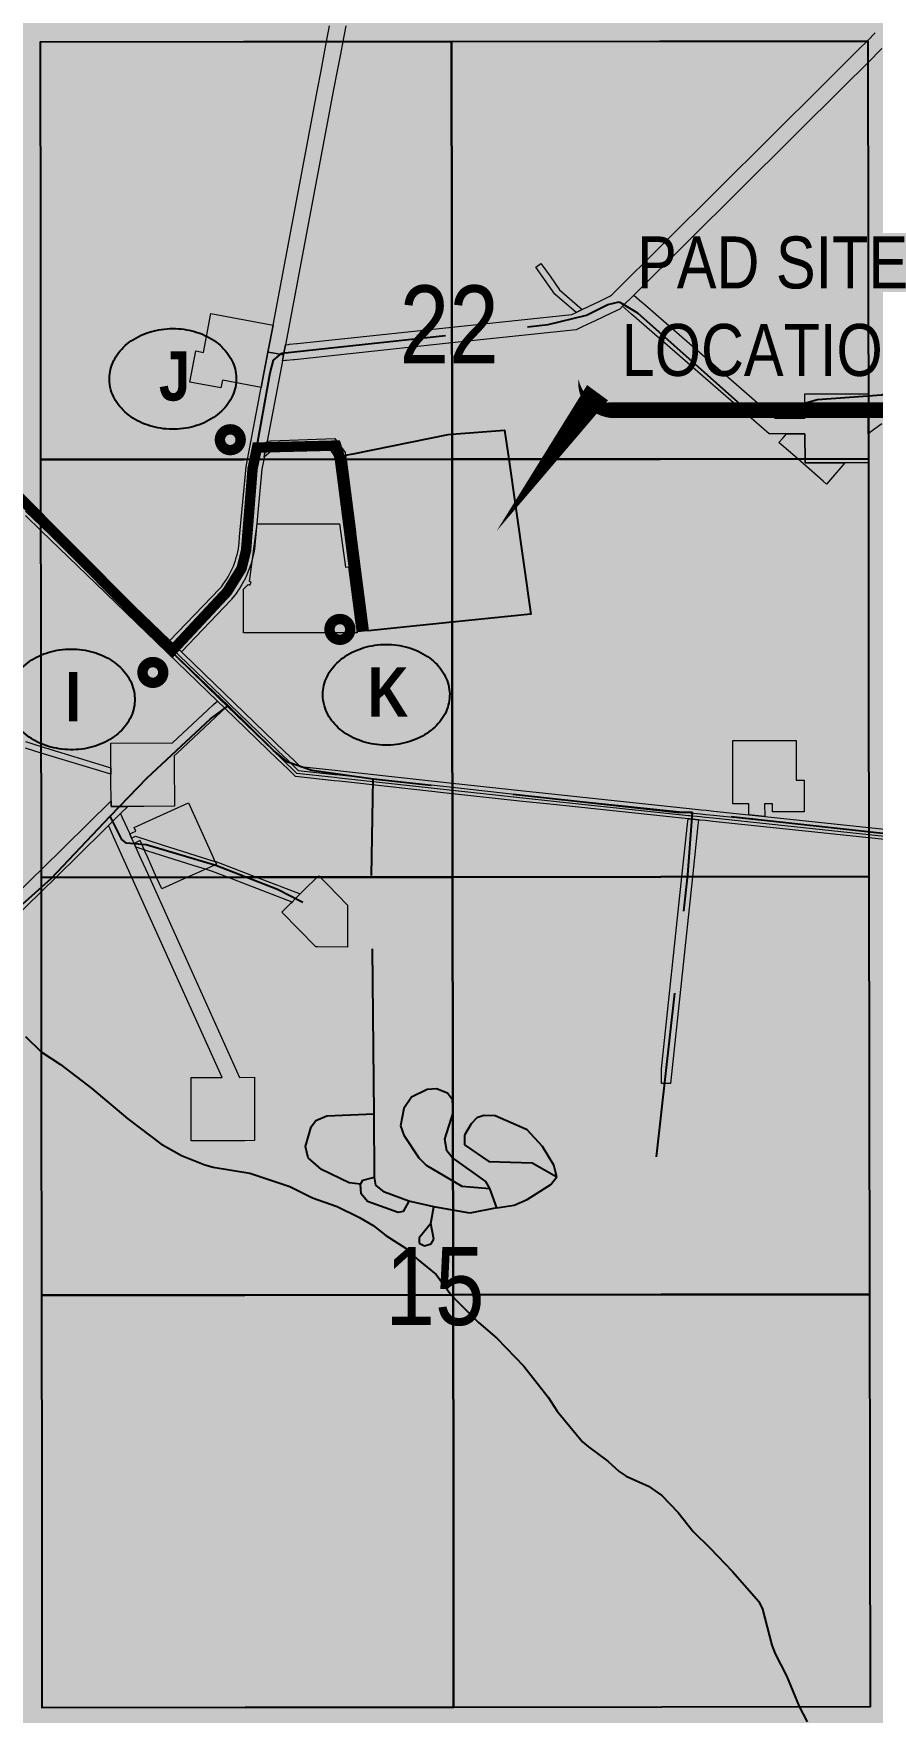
# Model space of a CAD drawing. Extents: x 520549 to 522128, y 6027808 to 6029983.
# Drawn here: x 521142.9 to 521304.5, y 6028506.5 to 6028829.8 of the extents above; entities that cross this region are included whole.
import ezdxf
from ezdxf.enums import TextEntityAlignment as Align

# ---------------------------------------------------------------- set-up
doc = ezdxf.new("R2010")
doc.units = 0
doc.header["$LTSCALE"] = 5
doc.linetypes.add('DASHED2', pattern=[9.525, 6.35, -3.175])
doc.layers.add('AS-ROUTEMAP', color=35, linetype='Continuous', lineweight=0)
for name, color, linetype in [('CG-NOTES', 7, 'Continuous'), ('P-PROPOSED', 10, 'Continuous'), ('Quarters', 8, 'Continuous'), ('RoadSeg', 57, 'DASHED2'), ('ROUTE-MAP-ROUTE', 90, 'Continuous'), ('S-7', 6, 'Continuous'), ('T-WATER', 160, 'Continuous'), ('T-WATER-H', 133, 'Continuous')]:
    doc.layers.add(name, color=color, linetype=linetype)
doc.layers.add('ROUTE-MAP-BACKGROUND-H', color=7, linetype='Continuous', true_color=0xf0ebff)
doc.styles.add('120', font='ARIALN.TTF', dxfattribs={"height": 13})
doc.styles.add('80', font='ARIALN.TTF', dxfattribs={"height": 10})
doc.styles.add('BOLD', font='ARIALNB.TTF')

# ---------------------------------------------------------------- blocks, each defined once
blk = doc.blocks.new('*U575')
h = blk.add_hatch(color=255)
edge = h.paths.add_edge_path()
edge.add_line((-31.5, -20), (31.5, -20))
edge.add_arc((31.5, -14), 6, 270, 360)
edge.add_line((37.5, -14), (37.5, 12.5))
edge.add_arc((31.5, 12.5), 6, 0, 90)
edge.add_line((31.5, 18.5), (-31.5, 18.5))
edge.add_arc((-31.5, 12.5), 6, 90, 180)
edge.add_line((-37.5, 12.5), (-37.5, -14))
edge.add_arc((-31.5, -14), 6, 180, 270)
at = {"color": 14, "flags": 128}
blk.add_lwpolyline([(-31.5, -20, 3, 3, 0), (31.5, -20, 3, 3, 0.414214), (37.5, -14, 3, 3, 0), (37.5, 12.5, 3, 0, 0.414214), (31.5, 18.5, 0, 0, 0), (-31.5, 18.5, 0, 0, 0.414214), (-37.5, 12.5, 0, 0, 0), (-37.5, -14, 0, 3, 0.414214)], format="xyseb", close=True, dxfattribs=at)
at = {"color": 14, "style": '80'}
blk.add_attdef('ENTER_TEXT_001', (-26.85, -4.92), '', height=10, dxfattribs=at)
blk = doc.blocks.new('Route_Letters')
h = blk.add_hatch(color=255)
h.dxf.hatch_style = 1
edge = h.paths.add_edge_path()
edge.add_ellipse((-0.12, 0.46), major_axis=(-11.97, 0), ratio=0.789318, start_angle=0, end_angle=360)
at = {"color": 5}
blk.add_open_spline([(-12.34, 0.46), (-12.34, -0.25), (-12.24, -0.97), (-11.72, -2.79), (-11.14, -3.88), (-9.56, -5.81), (-8.54, -6.66), (-6.22, -8.02), (-4.9, -8.54), (-2.12, -9.17), (-0.66, -9.3), (2.22, -9.13), (3.64, -8.84), (6.27, -7.89), (7.48, -7.22), (9.54, -5.6), (10.38, -4.64), (11.6, -2.54), (11.97, -1.4), (12.18, 0.91), (12.02, 2.08), (11.2, 4.3), (10.54, 5.35), (8.8, 7.2), (7.72, 7.99), (5.29, 9.24), (3.93, 9.68), (1.11, 10.18), (-0.35, 10.23), (-3.22, 9.91), (-4.61, 9.55), (-7.16, 8.47), (-8.32, 7.75), (-10.24, 6.02), (-11, 5.02), (-12.05, 2.86), (-12.32, 1.7), (-12.34, 0.52), (-12.34, 0.49), (-12.34, 0.46)], degree=3, knots=[0, 0, 0, 0, 0.219529, 0.219529, 0.575727, 0.575727, 0.931924, 0.931924, 1.288121, 1.288121, 1.644318, 1.644318, 2.000515, 2.000515, 2.356712, 2.356712, 2.712909, 2.712909, 3.069107, 3.069107, 3.425304, 3.425304, 3.781501, 3.781501, 4.137698, 4.137698, 4.493895, 4.493895, 4.850092, 4.850092, 5.20629, 5.20629, 5.562487, 5.562487, 5.918684, 5.918684, 6.274881, 6.274881, 6.283185, 6.283185, 6.283185, 6.283185], dxfattribs=at)
at = {"color": 14, "style": 'BOLD'}
blk.add_attdef('A', text='', height=9.5, dxfattribs=at).set_placement((0.22, 0.98), align=Align.MIDDLE)
blk = doc.blocks.new('AA')
at = {"const_width": 4}
blk.add_lwpolyline([(-1, 0, 1), (1, 0, 1)], format="xyb", close=True, dxfattribs=at)
blk.add_circle((0, 0), 2)

msp = doc.modelspace()

# ---------------------------------------------------------------- hatches: boundary and pattern name
at = {"layer": 'ROUTE-MAP-BACKGROUND-H'}
h = msp.add_hatch(color=256, dxfattribs=at)
h.dxf.hatch_style = 1
h.paths.add_polyline_path([(520630.49, 6029199.99), (520630.49, 6029147.72), (520648.82, 6029147.71), (520648.95, 6028175.05), (521624.83, 6028176.24), (521907.38, 6028177.2), (521907.38, 6029199.99)])
at = {"layer": 'T-WATER-H'}
h = msp.add_hatch(color=256, dxfattribs=at)
h.dxf.hatch_style = 1
h.paths.add_polyline_path([(521305.77, 6028449.09), (521292.35, 6028437.71), (521291.02, 6028437.28), (521289.68, 6028436.46), (521288.58, 6028435.42), (521287.86, 6028434.11), (521287.65, 6028432.3), (521288.84, 6028424.1), (521288.99, 6028423.03), (521289.17, 6028421.04), (521289.1, 6028419), (521288.7, 6028417.39), (521286.4, 6028411.42), (521285.52, 6028410.14), (521284.25, 6028409.33), (521277.64, 6028407.15), (521272.17, 6028406.04), (521267.29, 6028404.36), (521260.61, 6028400.4), (521257.1, 6028397.63), (521254.33, 6028396), (521249.7, 6028393.99), (521244.89, 6028392.4), (521243.19, 6028391.99), (521241.3, 6028391.71), (521237.17, 6028391.56), (521235.35, 6028391.71), (521233.6, 6028392.05), (521227.53, 6028394.21), (521226.21, 6028395.02), (521225.12, 6028395.95), (521223.88, 6028397.53), (521221.67, 6028400.78), (521217.77, 6028405.34), (521215.61, 6028406.6), (521212.29, 6028408.4), (521209.81, 6028410.11), (521208.88, 6028411.22), (521206.31, 6028417.26), (521204.98, 6028424.02), (521204.89, 6028424.46), (521204.67, 6028426.52), (521204.22, 6028441.04), (521203.26, 6028453.18), (521203, 6028463.58), (521203.27, 6028467.3), (521203.74, 6028468.96), (521204.81, 6028471.97), (521206.21, 6028474.69), (521208.02, 6028477.05), (521212.29, 6028481.06), (521212.98, 6028482.44), (521212.37, 6028483.98), (521204.29, 6028486.37), (521195.05, 6028489.56), (521193.78, 6028490.36), (521192.64, 6028491.35), (521189.59, 6028494.57), (521186.03, 6028497.37), (521181.95, 6028499.85), (521180.53, 6028500.55), (521178.92, 6028501.08), (521177.12, 6028501.36), (521175.11, 6028501.25), (521171.95, 6028500.08), (521170.2, 6028499.62), (521161.45, 6028497.68), (521158.43, 6028496.56), (521156.94, 6028495.84), (521155.62, 6028494.96), (521154.53, 6028493.97), (521152.62, 6028491.69), (521151.92, 6028490.32), (521150.99, 6028487.14), (521150.33, 6028485.69), (521147.4, 6028480.23), (521146.51, 6028478.98), (521144.53, 6028476.73), (521143.62, 6028475.69), (521142.37, 6028474.73), (521141.52, 6028474.33), (521136.47, 6028471.94), (521135.17, 6028471.12), (521131.94, 6028467.76), (521130.84, 6028466.82), (521128.33, 6028465.17), (521125.63, 6028463.66), (521122.74, 6028462.38), (521118.81, 6028460.11), (521116.89, 6028459.86), (521115.37, 6028459.28), (521112.67, 6028457.71), (521109.01, 6028454.9), (521107.69, 6028454.1), (521100.71, 6028450.46), (521099.14, 6028449.84), (521097.29, 6028449.82), (521095.53, 6028450.13), (521092.38, 6028451.02), (521090.54, 6028451.15), (521088.6, 6028450.99), (521086.74, 6028450.67), (521080.27, 6028448.71), (521074.11, 6028448.39), (521072.24, 6028448.17), (521068.64, 6028447.42), (521065.32, 6028446.35), (521063.83, 6028445.69), (521061.27, 6028444.07), (521057.34, 6028441.36), (521055.94, 6028440.67), (521049.29, 6028438.45), (521047.82, 6028437.82), (521046.52, 6028437.04), (521044.14, 6028435.23), (521042.61, 6028434.52), (521029.02, 6028430.96), (521027.12, 6028430.76), (521025.07, 6028430.81), (521021.48, 6028431.41), (521017.21, 6028433.17), (521015.91, 6028434.02), (521014.72, 6028435.05), (521012.74, 6028437.25), (521009.28, 6028440.21), (521007.22, 6028442.24), (521002.32, 6028445.7), (521000.83, 6028446.4), (520996.09, 6028447.84), (520989.09, 6028451.03), (520985.71, 6028453.03), (520981.98, 6028454.22), (520978.96, 6028455.56), (520978.26, 6028455.87), (520975.72, 6028457.34), (520972.13, 6028460.13), (520970.23, 6028462.35), (520967.31, 6028467.75), (520966.21, 6028470.72), (520965.76, 6028474.59), (520965.49, 6028480.64), (520965.22, 6028482.53), (520964.47, 6028483.8), (520961.95, 6028485.43), (520959.02, 6028486.61), (520954.28, 6028487.92), (520949.79, 6028489.59), (520941.66, 6028491.85), (520940.21, 6028492.41), (520936.03, 6028494.35), (520929.16, 6028497.97), (520922.6, 6028502.02), (520919.44, 6028504.21), (520915.09, 6028507.22), (520911.49, 6028509.72), (520909.36, 6028511.78), (520907.05, 6028513.49), (520904.98, 6028515.67), (520904.24, 6028517), (520902.98, 6028519.96), (520902.45, 6028521.59), (520902.47, 6028529.64), (520902.72, 6028533.38), (520903.2, 6028536.93), (520903.51, 6028546.74), (520903.89, 6028550.39), (520903.73, 6028558.41), (520903.15, 6028562.02), (520902.69, 6028563.67), (520900.62, 6028570.09), (520899.4, 6028573.15), (520898.64, 6028574.87), (520898.61, 6028574.94), (520897.56, 6028577.69), (520896.81, 6028579.06), (520893.05, 6028583.62), (520892.29, 6028585.02), (520891.68, 6028586.65), (520890.5, 6028591.78), (520889.44, 6028594.95), (520886.48, 6028600.44), (520883.27, 6028605.5), (520882.54, 6028606.88), (520881.97, 6028608.43), (520881.74, 6028612.48), (520881.47, 6028614.39), (520880.97, 6028616.05), (520880.23, 6028617.34), (520879.27, 6028618.55), (520878.11, 6028619.53), (520875.99, 6028621.76), (520875.1, 6028622.91), (520871.55, 6028627.6), (520868.2, 6028632.84), (520867.3, 6028634), (520866.05, 6028634.9), (520864.67, 6028635.61), (520862.69, 6028635.63), (520857.12, 6028634.99), (520855.32, 6028635.21), (520853.8, 6028635.72), (520852.62, 6028636.54), (520850.42, 6028640.62), (520848.43, 6028642.9), (520847.23, 6028645.28), (520847.08, 6028645.71), (520846.87, 6028647.61), (520846.89, 6028649.67), (520847.61, 6028657.13), (520848.3, 6028660.54), (520848.63, 6028664.35), (520849.22, 6028667.06), (520850.85, 6028672.56), (520851.96, 6028677.55), (520854.52, 6028683.58), (520856.75, 6028689.65), (520858.09, 6028692.33), (520862.04, 6028702.83), (520863.93, 6028707.4), (520865.43, 6028710.29), (520867.87, 6028717.53), (520867.99, 6028717.88), (520868.14, 6028718.33), (520868.42, 6028719.13), (520868.57, 6028719.56), (520870.67, 6028723.72), (520871.25, 6028725.18), (520872.47, 6028730.24), (520873.1, 6028731.62), (520880.39, 6028743.57), (520883.04, 6028747.55), (520884.44, 6028750.03), (520888.3, 6028754.92), (520891.29, 6028758.12), (520895.04, 6028762.95), (520898.49, 6028766.81), (520900.23, 6028768.62), (520904.87, 6028772.53), (520907, 6028774.76), (520910.51, 6028777.73), (520912.89, 6028779.44), (520916.87, 6028781.77), (520919.13, 6028783.74), (520924.53, 6028786.9), (520930.88, 6028789.16), (520935.74, 6028790.52), (520944.79, 6028792.14), (520946.81, 6028792.26), (520948.6, 6028792.02), (520950.24, 6028791.63), (520953.09, 6028790.26), (520955.63, 6028788.63), (520959.18, 6028785.64), (520961.27, 6028783.29), (520964.68, 6028780.27), (520969.17, 6028775.86), (520970.14, 6028774.64), (520973.1, 6028769.21), (520975.54, 6028763.05), (520976.62, 6028759.83), (520977.49, 6028756.36), (520977.73, 6028754.43), (520977.78, 6028750.43), (520978.36, 6028747.64), (520978.74, 6028745.64), (520979.33, 6028743.41), (520979.76, 6028742.42), (520980.45, 6028741.05), (520981.77, 6028739.3), (520984.4, 6028736.79), (520986.85, 6028735.08), (520989.94, 6028734.07), (520992.84, 6028732.88), (520996.35, 6028732.15), (521001.93, 6028731.53), (521006.98, 6028730.58), (521008.88, 6028730.42), (521020.97, 6028730.5), (521022.77, 6028730.22), (521026.11, 6028729.53), (521035.28, 6028726.18), (521037.25, 6028726.31), (521038.94, 6028726.77), (521040.08, 6028727.73), (521042.69, 6028731.37), (521043.76, 6028732.33), (521046.51, 6028733.75), (521049.64, 6028734.85), (521054.77, 6028736.03), (521056.71, 6028736.25), (521061, 6028736.27), (521062.72, 6028736.17), (521064.3, 6028735.68), (521067.05, 6028734.22), (521069.52, 6028732.47), (521070.6, 6028731.51), (521073.6, 6028728.21), (521075.39, 6028725.72), (521077.49, 6028723.47), (521080.06, 6028719.63), (521080.48, 6028719.23), (521081.28, 6028718.46), (521081.71, 6028718.03), (521082.06, 6028717.66), (521083.31, 6028716.39), (521085.1, 6028713.92), (521088.18, 6028710.35), (521093.65, 6028702.91), (521097.06, 6028699.76), (521100.04, 6028696.26), (521102.23, 6028694.18), (521103.21, 6028692.97), (521105.82, 6028689.06), (521108.66, 6028685.37), (521110.8, 6028683.11), (521113.56, 6028679.57), (521116.76, 6028676.27), (521118.48, 6028673.57), (521121.3, 6028670.01), (521122.92, 6028667.33), (521125.28, 6028663.27), (521127.88, 6028659.25), (521130.18, 6028654.89), (521133.4, 6028649.3), (521134.14, 6028647.85), (521135.41, 6028644.6), (521136.21, 6028643.12), (521138.95, 6028639.3), (521141.34, 6028636.63), (521144.37, 6028633.69), (521148.09, 6028631.25), (521154.14, 6028626.61), (521161.1, 6028620.79), (521167.44, 6028616), (521171.44, 6028613.69), (521175.94, 6028611.9), (521177.55, 6028611.46), (521184.6, 6028610.33), (521192.29, 6028607.72), (521196.68, 6028605.6), (521201.41, 6028603.88), (521205.73, 6028601.78), (521208.35, 6028600.23), (521210.77, 6028598.32), (521214.71, 6028595.82), (521217.02, 6028593.66), (521220.48, 6028590.79), (521223.32, 6028586.97), (521223.65, 6028586.61), (521224.32, 6028585.89), (521228.64, 6028581.55), (521232.18, 6028578.57), (521237.41, 6028573.13), (521242.07, 6028567.2), (521243.78, 6028564.47), (521248.71, 6028558.58), (521249.82, 6028557.6), (521253.58, 6028554.86), (521255.73, 6028552.86), (521257.1, 6028551.95), (521261.39, 6028550.07), (521263.98, 6028548.24), (521267.12, 6028544.97), (521270.02, 6028541.28), (521273.31, 6028538.1), (521277.58, 6028533.63), (521282.68, 6028527.81), (521283.34, 6028526.37), (521285.18, 6028519.42), (521285.81, 6028517.73), (521287.98, 6028513.53), (521290.45, 6028507.58), (521291.96, 6028504.63), (521292, 6028504.57), (521294.58, 6028500.64), (521295.27, 6028499.28), (521296.11, 6028498.09), (521297.12, 6028497.07), (521298.69, 6028494.13), (521304.02, 6028487.18), (521305.51, 6028485.62), (521307.05, 6028483.69), (521309.16, 6028480.79), (521311.54, 6028476.82), (521314.16, 6028473.06), (521316.54, 6028468.92), (521317.13, 6028467.32), (521316.94, 6028465.47), (521315.46, 6028462.81), (521313.75, 6028458.33), (521312.87, 6028457.18), (521310.67, 6028454.95), (521308.9, 6028452.63), (521307.1, 6028450.77)])
h = msp.add_hatch(color=256, dxfattribs=at)
h.dxf.hatch_style = 1
h.paths.add_polyline_path([(521305.77, 6028449.09), (521292.35, 6028437.71), (521291.02, 6028437.28), (521289.68, 6028436.46), (521288.58, 6028435.42), (521287.86, 6028434.11), (521287.65, 6028432.3), (521288.84, 6028424.1), (521288.99, 6028423.03), (521289.17, 6028421.04), (521289.1, 6028419), (521288.7, 6028417.39), (521286.4, 6028411.42), (521285.52, 6028410.14), (521284.25, 6028409.33), (521277.64, 6028407.15), (521272.17, 6028406.04), (521267.29, 6028404.36), (521260.61, 6028400.4), (521257.1, 6028397.63), (521254.33, 6028396), (521249.7, 6028393.99), (521244.89, 6028392.4), (521243.19, 6028391.99), (521241.3, 6028391.71), (521237.17, 6028391.56), (521235.35, 6028391.71), (521233.6, 6028392.05), (521227.53, 6028394.21), (521226.21, 6028395.02), (521225.12, 6028395.95), (521223.88, 6028397.53), (521221.67, 6028400.78), (521217.77, 6028405.34), (521215.61, 6028406.6), (521212.29, 6028408.4), (521209.81, 6028410.11), (521208.88, 6028411.22), (521206.31, 6028417.26), (521204.98, 6028424.02), (521204.89, 6028424.46), (521204.67, 6028426.52), (521204.22, 6028441.04), (521203.26, 6028453.18), (521203, 6028463.58), (521203.27, 6028467.3), (521203.74, 6028468.96), (521204.81, 6028471.97), (521206.21, 6028474.69), (521208.02, 6028477.05), (521212.29, 6028481.06), (521212.98, 6028482.44), (521212.37, 6028483.98), (521204.29, 6028486.37), (521195.05, 6028489.56), (521193.78, 6028490.36), (521192.64, 6028491.35), (521189.59, 6028494.57), (521186.03, 6028497.37), (521181.95, 6028499.85), (521180.53, 6028500.55), (521178.92, 6028501.08), (521177.12, 6028501.36), (521175.11, 6028501.25), (521171.95, 6028500.08), (521170.2, 6028499.62), (521161.45, 6028497.68), (521158.43, 6028496.56), (521156.94, 6028495.84), (521155.62, 6028494.96), (521154.53, 6028493.97), (521152.62, 6028491.69), (521151.92, 6028490.32), (521150.99, 6028487.14), (521150.33, 6028485.69), (521147.4, 6028480.23), (521146.51, 6028478.98), (521144.53, 6028476.73), (521143.62, 6028475.69), (521142.37, 6028474.73), (521141.52, 6028474.33), (521136.47, 6028471.94), (521135.17, 6028471.12), (521131.94, 6028467.76), (521130.84, 6028466.82), (521128.33, 6028465.17), (521125.63, 6028463.66), (521122.74, 6028462.38), (521118.81, 6028460.11), (521116.89, 6028459.86), (521115.37, 6028459.28), (521112.67, 6028457.71), (521109.01, 6028454.9), (521107.69, 6028454.1), (521100.71, 6028450.46), (521099.14, 6028449.84), (521097.29, 6028449.82), (521095.53, 6028450.13), (521092.38, 6028451.02), (521090.54, 6028451.15), (521088.6, 6028450.99), (521086.74, 6028450.67), (521080.27, 6028448.71), (521074.11, 6028448.39), (521072.24, 6028448.17), (521068.64, 6028447.42), (521065.32, 6028446.35), (521063.83, 6028445.69), (521061.27, 6028444.07), (521057.34, 6028441.36), (521055.94, 6028440.67), (521049.29, 6028438.45), (521047.82, 6028437.82), (521046.52, 6028437.04), (521044.14, 6028435.23), (521042.61, 6028434.52), (521029.02, 6028430.96), (521027.12, 6028430.76), (521025.07, 6028430.81), (521021.48, 6028431.41), (521017.21, 6028433.17), (521015.91, 6028434.02), (521014.72, 6028435.05), (521012.74, 6028437.25), (521009.28, 6028440.21), (521007.22, 6028442.24), (521002.32, 6028445.7), (521000.83, 6028446.4), (520996.09, 6028447.84), (520989.09, 6028451.03), (520985.71, 6028453.03), (520981.98, 6028454.22), (520978.96, 6028455.56), (520978.26, 6028455.87), (520975.72, 6028457.34), (520972.13, 6028460.13), (520970.23, 6028462.35), (520967.31, 6028467.75), (520966.21, 6028470.72), (520965.76, 6028474.59), (520965.49, 6028480.64), (520965.22, 6028482.53), (520964.47, 6028483.8), (520961.95, 6028485.43), (520959.02, 6028486.61), (520954.28, 6028487.92), (520949.79, 6028489.59), (520941.66, 6028491.85), (520940.21, 6028492.41), (520936.03, 6028494.35), (520929.16, 6028497.97), (520922.6, 6028502.02), (520919.44, 6028504.21), (520915.09, 6028507.22), (520911.49, 6028509.72), (520909.36, 6028511.78), (520907.05, 6028513.49), (520904.98, 6028515.67), (520904.24, 6028517), (520902.98, 6028519.96), (520902.45, 6028521.59), (520902.47, 6028529.64), (520902.72, 6028533.38), (520903.2, 6028536.93), (520903.51, 6028546.74), (520903.89, 6028550.39), (520903.73, 6028558.41), (520903.15, 6028562.02), (520902.69, 6028563.67), (520900.62, 6028570.09), (520899.4, 6028573.15), (520898.64, 6028574.87), (520898.61, 6028574.94), (520897.56, 6028577.69), (520896.81, 6028579.06), (520893.05, 6028583.62), (520892.29, 6028585.02), (520891.68, 6028586.65), (520890.5, 6028591.78), (520889.44, 6028594.95), (520886.48, 6028600.44), (520883.27, 6028605.5), (520882.54, 6028606.88), (520881.97, 6028608.43), (520881.74, 6028612.48), (520881.47, 6028614.39), (520880.97, 6028616.05), (520880.23, 6028617.34), (520879.27, 6028618.55), (520878.11, 6028619.53), (520875.99, 6028621.76), (520875.1, 6028622.91), (520871.55, 6028627.6), (520868.2, 6028632.84), (520867.3, 6028634), (520866.05, 6028634.9), (520864.67, 6028635.61), (520862.69, 6028635.63), (520857.12, 6028634.99), (520855.32, 6028635.21), (520853.8, 6028635.72), (520852.62, 6028636.54), (520850.42, 6028640.62), (520848.43, 6028642.9), (520847.23, 6028645.28), (520847.08, 6028645.71), (520846.87, 6028647.61), (520846.89, 6028649.67), (520847.61, 6028657.13), (520848.3, 6028660.54), (520848.63, 6028664.35), (520849.22, 6028667.06), (520850.85, 6028672.56), (520851.96, 6028677.55), (520854.52, 6028683.58), (520856.75, 6028689.65), (520858.09, 6028692.33), (520862.04, 6028702.83), (520863.93, 6028707.4), (520865.43, 6028710.29), (520867.87, 6028717.53), (520867.99, 6028717.88), (520868.14, 6028718.33), (520868.42, 6028719.13), (520868.57, 6028719.56), (520870.67, 6028723.72), (520871.25, 6028725.18), (520872.47, 6028730.24), (520873.1, 6028731.62), (520880.39, 6028743.57), (520883.04, 6028747.55), (520884.44, 6028750.03), (520888.3, 6028754.92), (520891.29, 6028758.12), (520895.04, 6028762.95), (520898.49, 6028766.81), (520900.23, 6028768.62), (520904.87, 6028772.53), (520907, 6028774.76), (520910.51, 6028777.73), (520912.89, 6028779.44), (520916.87, 6028781.77), (520919.13, 6028783.74), (520924.53, 6028786.9), (520930.88, 6028789.16), (520935.74, 6028790.52), (520944.79, 6028792.14), (520946.81, 6028792.26), (520948.6, 6028792.02), (520950.24, 6028791.63), (520953.09, 6028790.26), (520955.63, 6028788.63), (520959.18, 6028785.64), (520961.27, 6028783.29), (520964.68, 6028780.27), (520969.17, 6028775.86), (520970.14, 6028774.64), (520973.1, 6028769.21), (520975.54, 6028763.05), (520976.62, 6028759.83), (520977.49, 6028756.36), (520977.73, 6028754.43), (520977.78, 6028750.43), (520978.36, 6028747.64), (520978.74, 6028745.64), (520979.33, 6028743.41), (520979.76, 6028742.42), (520980.45, 6028741.05), (520981.77, 6028739.3), (520984.4, 6028736.79), (520986.85, 6028735.08), (520989.94, 6028734.07), (520992.84, 6028732.88), (520996.35, 6028732.15), (521001.93, 6028731.53), (521006.98, 6028730.58), (521008.88, 6028730.42), (521020.97, 6028730.5), (521022.77, 6028730.22), (521026.11, 6028729.53), (521035.28, 6028726.18), (521037.25, 6028726.31), (521038.94, 6028726.77), (521040.08, 6028727.73), (521042.69, 6028731.37), (521043.76, 6028732.33), (521046.51, 6028733.75), (521049.64, 6028734.85), (521054.77, 6028736.03), (521056.71, 6028736.25), (521061, 6028736.27), (521062.72, 6028736.17), (521064.3, 6028735.68), (521067.05, 6028734.22), (521069.52, 6028732.47), (521070.6, 6028731.51), (521073.6, 6028728.21), (521075.39, 6028725.72), (521077.49, 6028723.47), (521080.06, 6028719.63), (521080.48, 6028719.23), (521081.28, 6028718.46), (521081.71, 6028718.03), (521082.06, 6028717.66), (521083.31, 6028716.39), (521085.1, 6028713.92), (521088.18, 6028710.35), (521093.65, 6028702.91), (521097.06, 6028699.76), (521100.04, 6028696.26), (521102.23, 6028694.18), (521103.21, 6028692.97), (521105.82, 6028689.06), (521108.66, 6028685.37), (521110.8, 6028683.11), (521113.56, 6028679.57), (521116.76, 6028676.27), (521118.48, 6028673.57), (521121.3, 6028670.01), (521122.92, 6028667.33), (521125.28, 6028663.27), (521127.88, 6028659.25), (521130.18, 6028654.89), (521133.4, 6028649.3), (521134.14, 6028647.85), (521135.41, 6028644.6), (521136.21, 6028643.12), (521138.95, 6028639.3), (521141.34, 6028636.63), (521144.37, 6028633.69), (521148.09, 6028631.25), (521154.14, 6028626.61), (521161.1, 6028620.79), (521167.44, 6028616), (521171.44, 6028613.69), (521175.94, 6028611.9), (521177.55, 6028611.46), (521184.6, 6028610.33), (521192.29, 6028607.72), (521196.68, 6028605.6), (521201.41, 6028603.88), (521205.73, 6028601.78), (521208.35, 6028600.23), (521210.77, 6028598.32), (521214.71, 6028595.82), (521217.02, 6028593.66), (521220.48, 6028590.79), (521223.32, 6028586.97), (521223.65, 6028586.61), (521224.32, 6028585.89), (521228.64, 6028581.55), (521232.18, 6028578.57), (521237.41, 6028573.13), (521242.07, 6028567.2), (521243.78, 6028564.47), (521248.71, 6028558.58), (521249.82, 6028557.6), (521253.58, 6028554.86), (521255.73, 6028552.86), (521257.1, 6028551.95), (521261.39, 6028550.07), (521263.98, 6028548.24), (521267.12, 6028544.97), (521270.02, 6028541.28), (521273.31, 6028538.1), (521277.58, 6028533.63), (521282.68, 6028527.81), (521283.34, 6028526.37), (521285.18, 6028519.42), (521285.81, 6028517.73), (521287.98, 6028513.53), (521290.45, 6028507.58), (521291.96, 6028504.63), (521292, 6028504.57), (521294.58, 6028500.64), (521295.27, 6028499.28), (521296.11, 6028498.09), (521297.12, 6028497.07), (521298.69, 6028494.13), (521304.02, 6028487.18), (521305.51, 6028485.62), (521307.05, 6028483.69), (521309.16, 6028480.79), (521311.54, 6028476.82), (521314.16, 6028473.06), (521316.54, 6028468.92), (521317.13, 6028467.32), (521316.94, 6028465.47), (521315.46, 6028462.81), (521313.75, 6028458.33), (521312.87, 6028457.18), (521310.67, 6028454.95), (521308.9, 6028452.63), (521307.1, 6028450.77)])

# ---------------------------------------------------------------- linework, layer by layer
at = {"layer": 'AS-ROUTEMAP', "flags": 128}
for points in [[(521203.06, 6028831.26), (521202.49, 6028828.25), (521202.03, 6028825.82), (521201.43, 6028822.64), (521200.74, 6028819.03), (521191.45, 6028769.86), (521191.08, 6028767.89), (521188.99, 6028768.28), (521188.08, 6028768.46), (521189.06, 6028773.62), (521197.64, 6028819), (521198.32, 6028822.61), (521198.92, 6028825.79), (521199.38, 6028828.24), (521199.95, 6028831.26)], [(521306.39, 6028826.91), (521303.65, 6028824.18), (521303.13, 6028823.66), (521299.46, 6028820.02), (521258.59, 6028779.42), (521256.42, 6028777.26), (521255.89, 6028776.74), (521254.37, 6028776.01), (521252.6, 6028775.17), (521251.12, 6028774.47), (521248.61, 6028773.28), (521247.47, 6028772.73), (521223.52, 6028770.2), (521193.18, 6028766.98), (521193.07, 6028766.97), (521193, 6028766.96), (521191.64, 6028766.82), (521191.45, 6028766.8), (521190.86, 6028766.74), (521190.94, 6028767.17), (521191.08, 6028767.89), (521191.45, 6028769.86), (521192.03, 6028769.93), (521192.23, 6028769.95), (521193.66, 6028770.1), (521193.77, 6028770.11), (521223.52, 6028773.26), (521246.63, 6028775.71), (521247.48, 6028776.05), (521248.65, 6028776.62), (521250.12, 6028777.33), (521251.87, 6028778.19), (521254.11, 6028779.27), (521254.27, 6028779.43), (521295.09, 6028819.98), (521298.75, 6028823.62), (521302.02, 6028826.87), (521303.52, 6028828.35), (521303.64, 6028828.48), (521305.08, 6028829.9)], [(521306.34, 6028754.64), (521304.07, 6028752.95), (521304.04, 6028752.92), (521303.75, 6028752.71), (521303.75, 6028755.64), (521303.75, 6028756.53), (521304.06, 6028756.76), (521306.35, 6028758.47)], [(521141.34, 6028739.75), (521144.36, 6028736.84), (521157.25, 6028724.42), (521169.21, 6028712.87), (521170.79, 6028711.34), (521171.36, 6028710.79), (521171.4, 6028710.75), (521171.55, 6028710.61), (521171.9, 6028710.27), (521191.35, 6028691.48), (521193.11, 6028689.78), (521194.29, 6028688.64), (521201.05, 6028687.9), (521202.05, 6028687.79), (521223.63, 6028685.43), (521236.74, 6028683.99), (521269.24, 6028680.56), (521271.52, 6028680.32), (521272.51, 6028680.21), (521274.01, 6028680.05), (521280.74, 6028679.34), (521283.79, 6028679.02), (521303.86, 6028676.9), (521306.88, 6028676.59)], [(521141.34, 6028738.65), (521144.36, 6028735.74), (521170.23, 6028710.77), (521170.99, 6028710.04), (521179.19, 6028702.12), (521180.64, 6028700.72), (521190.06, 6028691.62), (521191.82, 6028689.92), (521193.93, 6028687.89), (521200.97, 6028687.11), (521201.96, 6028687), (521223.63, 6028684.63), (521236.65, 6028683.2), (521243.81, 6028682.44), (521269.16, 6028679.77), (521269.43, 6028679.74), (521271.43, 6028679.53), (521272.43, 6028679.42), (521273.92, 6028679.26), (521303.86, 6028676.11), (521306.88, 6028675.79)], [(521306.88, 6028675.17), (521303.86, 6028675.49), (521273.86, 6028678.66), (521272.37, 6028678.82), (521271.37, 6028678.92), (521269.37, 6028679.13), (521269.1, 6028679.16), (521243.75, 6028681.84), (521236.59, 6028682.59), (521223.63, 6028684.01), (521201.89, 6028686.4), (521200.9, 6028686.51), (521193.66, 6028687.3), (521190.83, 6028690.03), (521189.07, 6028691.73), (521180.22, 6028700.28), (521178.77, 6028701.68), (521170.56, 6028709.6), (521169.81, 6028710.33), (521144.36, 6028734.89), (521141.34, 6028737.8)], [(521306.88, 6028674.56), (521303.86, 6028674.88), (521273.8, 6028678.05), (521272.3, 6028678.21), (521271.3, 6028678.31), (521271.03, 6028678.34), (521269.3, 6028678.53), (521269.03, 6028678.55), (521243.69, 6028681.23), (521236.52, 6028681.98), (521223.63, 6028683.4), (521203.57, 6028685.6), (521201.83, 6028685.79), (521200.83, 6028685.9), (521193.38, 6028686.72), (521191.96, 6028688.1), (521189.84, 6028690.14), (521188.08, 6028691.84), (521179.79, 6028699.84), (521178.34, 6028701.24), (521154.9, 6028723.88), (521144.36, 6028734.05), (521141.34, 6028736.96)], [(521141.39, 6028693.43), (521144.4, 6028692.51), (521157.84, 6028688.41), (521157.84, 6028687.62), (521157.84, 6028687.14), (521144.41, 6028691.23), (521141.39, 6028692.15)]]:
    msp.add_lwpolyline(points, dxfattribs=at)
for points in [[(521242.43, 6028783.04), (521244.26, 6028780.44), (521248.65, 6028776.62), (521247.48, 6028776.05), (521243.37, 6028779.62), (521239.71, 6028784.79), (521240.69, 6028785.49), (521242.43, 6028783.04)], [(521290.62, 6028755.74), (521291.55, 6028755.74), (521291.54, 6028756.8), (521291.54, 6028760.38), (521294.5, 6028760.38), (521295.99, 6028760.38), (521303.74, 6028760.4), (521303.75, 6028756.53), (521303.75, 6028755.64), (521303.75, 6028752.71), (521303.75, 6028751.84), (521303.76, 6028747.89), (521303.76, 6028747.11), (521299.26, 6028747.1), (521296.17, 6028747.1), (521294.97, 6028747.1), (521291.56, 6028747.09), (521291.56, 6028747.88), (521291.55, 6028751.94), (521291.55, 6028752.69), (521287.97, 6028752.69), (521284.66, 6028752.68), (521258.15, 6028775.76), (521256.42, 6028777.26), (521258.59, 6028779.42), (521260.15, 6028778.06), (521260.32, 6028777.91), (521285.8, 6028755.73), (521290.03, 6028755.74), (521290.62, 6028755.74)], [(521188.08, 6028768.46), (521187.69, 6028766.4), (521187.24, 6028764.05), (521186.79, 6028761.63), (521179.31, 6028763.05), (521179.03, 6028761.55), (521173.04, 6028762.68), (521174.17, 6028768.67), (521175.67, 6028768.39), (521177.09, 6028775.88), (521189.06, 6028773.62), (521188.08, 6028768.46)], [(521181.01, 6028720.76), (521171.4, 6028710.75), (521171.36, 6028710.79), (521170.79, 6028711.34), (521169.21, 6028712.87), (521178.75, 6028722.82), (521179.12, 6028723.26), (521179.46, 6028723.72), (521179.8, 6028724.2), (521180.11, 6028724.68), (521180.15, 6028724.75), (521180.29, 6028724.97), (521180.41, 6028725.17), (521180.69, 6028725.68), (521180.95, 6028726.19), (521181.19, 6028726.71), (521181.42, 6028727.24), (521181.63, 6028727.78), (521181.82, 6028728.33), (521181.99, 6028728.88), (521182.14, 6028729.43), (521182.27, 6028730), (521182.38, 6028730.56), (521182.47, 6028731.13), (521182.54, 6028731.7), (521182.62, 6028732.85), (521183.88, 6028746.33), (521184.16, 6028747.77), (521186.79, 6028761.63), (521187.24, 6028764.05), (521187.69, 6028766.4), (521188.08, 6028768.46), (521188.99, 6028768.28), (521191.08, 6028767.89), (521190.94, 6028767.17), (521190.86, 6028766.74), (521190.42, 6028764.39), (521187.93, 6028751.31), (521187.44, 6028748.71), (521187.35, 6028748.23), (521187.26, 6028747.77), (521186.91, 6028745.9), (521185.66, 6028732.65), (521185.62, 6028731.94), (521185.55, 6028731.22), (521185.46, 6028730.51), (521185.34, 6028729.81), (521185.19, 6028729.11), (521185.02, 6028728.41), (521184.82, 6028727.72), (521184.6, 6028727.04), (521184.35, 6028726.37), (521184.08, 6028725.71), (521183.79, 6028725.06), (521183.75, 6028724.98), (521183.47, 6028724.42), (521183.39, 6028724.27), (521183.13, 6028723.79), (521183.07, 6028723.69), (521182.76, 6028723.17), (521182.64, 6028722.98), (521182.37, 6028722.57), (521182.28, 6028722.44), (521181.97, 6028721.98), (521181.07, 6028720.84), (521181.01, 6028720.76)], [(521181.01, 6028720.76), (521171.4, 6028710.75), (521171.36, 6028710.79), (521170.79, 6028711.34), (521169.21, 6028712.87), (521178.75, 6028722.82), (521179.12, 6028723.26), (521179.46, 6028723.72), (521179.8, 6028724.2), (521180.11, 6028724.68), (521180.15, 6028724.75), (521180.29, 6028724.97), (521180.41, 6028725.17), (521180.69, 6028725.68), (521180.95, 6028726.19), (521181.19, 6028726.71), (521181.42, 6028727.24), (521181.63, 6028727.78), (521181.82, 6028728.33), (521181.99, 6028728.88), (521182.14, 6028729.43), (521182.27, 6028730), (521182.38, 6028730.56), (521182.47, 6028731.13), (521182.54, 6028731.7), (521182.62, 6028732.85), (521183.88, 6028746.33), (521184.16, 6028747.77), (521186.79, 6028761.63), (521187.24, 6028764.05), (521187.69, 6028766.4), (521188.08, 6028768.46), (521188.99, 6028768.28), (521191.08, 6028767.89), (521190.94, 6028767.17), (521190.86, 6028766.74), (521190.42, 6028764.39), (521187.93, 6028751.31), (521187.44, 6028748.71), (521187.35, 6028748.23), (521187.26, 6028747.77), (521186.91, 6028745.9), (521185.66, 6028732.65), (521185.62, 6028731.94), (521185.55, 6028731.22), (521185.46, 6028730.51), (521185.34, 6028729.81), (521185.19, 6028729.11), (521185.02, 6028728.41), (521184.82, 6028727.72), (521184.6, 6028727.04), (521184.35, 6028726.37), (521184.08, 6028725.71), (521183.79, 6028725.06), (521183.75, 6028724.98), (521183.47, 6028724.42), (521183.39, 6028724.27), (521183.13, 6028723.79), (521183.07, 6028723.69), (521182.76, 6028723.17), (521182.64, 6028722.98), (521182.37, 6028722.57), (521182.28, 6028722.44), (521181.97, 6028721.98), (521181.07, 6028720.84), (521181.01, 6028720.76)], [(521290.62, 6028755.74), (521291.54, 6028756.8), (521291.55, 6028755.74), (521290.62, 6028755.74)], [(521201, 6028751.81), (521202.97, 6028749.09), (521203.03, 6028748.59), (521203.14, 6028747.79), (521204.94, 6028733.8), (521204.97, 6028733.6), (521205.04, 6028733.01), (521207.4, 6028714.78), (521206.6, 6028714.7), (521205.41, 6028714.57), (521203.76, 6028727.3), (521201.12, 6028747.79), (521201.11, 6028747.84), (521200.76, 6028748.73), (521200.3, 6028749.37), (521199.51, 6028749.75), (521188.64, 6028749.33), (521188.26, 6028749), (521187.35, 6028748.23), (521187.44, 6028748.71), (521187.93, 6028751.31), (521188.58, 6028751.33), (521188.7, 6028751.33), (521201, 6028751.81)], [(521201, 6028751.81), (521202.97, 6028749.09), (521203.03, 6028748.59), (521203.14, 6028747.79), (521204.97, 6028733.6), (521207.4, 6028714.78), (521206.6, 6028714.7), (521205.41, 6028714.57), (521203.76, 6028727.3), (521201.12, 6028747.79), (521201.11, 6028747.84), (521200.76, 6028748.73), (521200.3, 6028749.37), (521199.51, 6028749.75), (521188.64, 6028749.33), (521188.26, 6028749), (521187.35, 6028748.23), (521187.93, 6028751.31), (521188.58, 6028751.33), (521188.7, 6028751.33), (521201, 6028751.81)], [(521223.59, 6028716.44), (521207.4, 6028714.78), (521205.04, 6028733.01), (521204.97, 6028733.6), (521204.94, 6028733.8), (521203.14, 6028747.79), (521203.03, 6028748.59), (521204.51, 6028748.88), (521222.79, 6028752.57), (521223.54, 6028752.63), (521233.69, 6028753.4), (521234.49, 6028747.82), (521238.73, 6028718), (521223.59, 6028716.44)], [(521291.56, 6028747.88), (521291.56, 6028747.09), (521294.97, 6028747.1), (521296.17, 6028747.1), (521299.26, 6028747.1), (521296.49, 6028743.93), (521295.7, 6028743.03), (521295.08, 6028743.57), (521290.16, 6028747.88), (521286.54, 6028751.05), (521287.32, 6028751.94), (521287.97, 6028752.69), (521291.55, 6028752.69), (521291.55, 6028751.94), (521291.56, 6028747.88)], [(521201.85, 6028735.39), (521203, 6028727.02), (521203.61, 6028727.1), (521205.25, 6028714.39), (521205.25, 6028714.39), (521183.39, 6028714.4), (521183.39, 6028722.8), (521184.29, 6028723.71), (521184.56, 6028723.58), (521184.82, 6028724.12), (521184.55, 6028724.25), (521185.98, 6028735.4)], [(521177.96, 6028698.13), (521170.6, 6028691.23), (521170.04, 6028690.71), (521170.04, 6028690.41), (521170.04, 6028690.03), (521170.04, 6028689.19), (521170.05, 6028680.97), (521164.19, 6028680.96), (521162.33, 6028680.96), (521162.18, 6028680.96), (521161.11, 6028680.96), (521157.85, 6028680.96), (521157.85, 6028682.03), (521157.84, 6028685.86), (521157.84, 6028686.09), (521157.84, 6028687.14), (521157.84, 6028687.62), (521157.84, 6028688.41), (521157.83, 6028693.16), (521169.72, 6028693.17), (521176.51, 6028699.53), (521177.61, 6028700.56), (521178.12, 6028701.04), (521178.34, 6028701.24), (521179.79, 6028699.84), (521179.06, 6028699.16), (521177.96, 6028698.13)], [(521291.4, 6028686.03), (521291.41, 6028679.93), (521285.31, 6028679.92), (521285.31, 6028681.45), (521283.78, 6028681.45), (521283.79, 6028679.02), (521280.74, 6028679.34), (521280.73, 6028681.44), (521277.68, 6028681.44), (521277.68, 6028684.1), (521277.68, 6028685.14), (521277.67, 6028692.43), (521277.67, 6028693.64), (521280.57, 6028693.64), (521289.87, 6028693.65), (521289.88, 6028686.03), (521291.4, 6028686.03)], [(521144.43, 6028664.55), (521141.42, 6028661.58), (521139.37, 6028659.56), (521139.37, 6028658.51), (521139.38, 6028651.64), (521132.12, 6028651.63), (521130.28, 6028654.82), (521127.99, 6028659.18), (521127.17, 6028660.44), (521127.16, 6028663.83), (521139.36, 6028663.84), (521141.42, 6028665.86), (521142.85, 6028667.27), (521144.43, 6028668.82), (521157.85, 6028682.03), (521157.85, 6028680.96), (521161.11, 6028680.96), (521159.69, 6028679.56), (521157.37, 6028677.28), (521157.21, 6028677.12), (521156.44, 6028676.36), (521147.21, 6028667.28), (521144.43, 6028664.55)], [(521172.78, 6028681.65), (521177.33, 6028671.59), (521177.88, 6028670.37), (521178.14, 6028669.8), (521176.71, 6028669.15), (521176.04, 6028668.85), (521174.94, 6028668.35), (521172.61, 6028667.3), (521167.65, 6028665.06), (521166.64, 6028667.29), (521164.85, 6028671.27), (521164.25, 6028672.58), (521164.21, 6028672.68), (521163.45, 6028674.36), (521162.28, 6028673.82), (521161.81, 6028674.85), (521161.45, 6028675.65), (521162.63, 6028676.18), (521162.3, 6028676.91), (521164.55, 6028677.93), (521165.94, 6028678.56), (521172.78, 6028681.65)], [(521165.23, 6028667.29), (521182.63, 6028628.77), (521185.46, 6028628.78), (521185.46, 6028627.09), (521185.47, 6028616.58), (521183.6, 6028616.57), (521173.27, 6028616.56), (521173.26, 6028628.77), (521178.46, 6028628.77), (521179.28, 6028628.77), (521161.88, 6028667.29), (521158.34, 6028675.12), (521157.54, 6028676.9), (521157.37, 6028677.28), (521159.69, 6028679.56), (521160.01, 6028678.83), (521161.45, 6028675.65), (521161.81, 6028674.85), (521162.28, 6028673.82), (521162.63, 6028673.03), (521163.29, 6028671.54), (521165.23, 6028667.29)], [(521269.87, 6028667.4), (521265.63, 6028627.6), (521263.9, 6028627.6), (521263.9, 6028630.38), (521267.84, 6028667.4), (521268.92, 6028677.55), (521269.03, 6028678.55), (521269.3, 6028678.53), (521271.03, 6028678.34), (521270.93, 6028677.34), (521269.87, 6028667.4)], [(521167.73, 6028673.58), (521177.88, 6028670.37), (521178.03, 6028670.32), (521185.88, 6028667.31), (521194.3, 6028664.09), (521193.29, 6028663.09), (521192.74, 6028662.54), (521180.28, 6028667.31), (521179.78, 6028667.5), (521179.29, 6028667.7), (521179.23, 6028667.72), (521177.37, 6028668.43), (521176.04, 6028668.85), (521173.67, 6028669.6), (521164.97, 6028672.36), (521164.25, 6028672.58), (521162.72, 6028673.07), (521162.63, 6028673.03), (521162.28, 6028673.82), (521161.81, 6028674.85), (521162.55, 6028675.22), (521167.73, 6028673.58)], [(521203.38, 6028654.03), (521203.38, 6028653.85), (521197.71, 6028653.9), (521197.31, 6028653.9), (521190.74, 6028660.58), (521192.48, 6028662.29), (521192.74, 6028662.54), (521193.29, 6028663.09), (521194.3, 6028664.09), (521195.09, 6028664.86), (521197.59, 6028667.32), (521197.87, 6028667.6), (521198.14, 6028667.33), (521198.71, 6028666.74), (521199.62, 6028665.82), (521203.44, 6028661.94), (521203.38, 6028654.03)]]:
    msp.add_lwpolyline(points, close=True, dxfattribs=at)
at = {"layer": 'CG-NOTES', "color": 14, "flags": 128}
msp.add_lwpolyline([(521232.1, 6028733.94, 0, 5, 0), (521251.59, 6028760.62, 0, 0, 0)], format="xyseb", dxfattribs=at)
at = {"layer": 'P-PROPOSED'}
msp.add_lwpolyline([(521223.59, 6028716.44), (521207.4, 6028714.78), (521204.97, 6028733.6), (521203.14, 6028747.79), (521203.03, 6028748.59), (521204.51, 6028748.88), (521222.79, 6028752.57), (521223.54, 6028752.63), (521233.69, 6028753.4), (521234.49, 6028747.82), (521238.73, 6028718), (521223.59, 6028716.44)], close=True, dxfattribs=at)
at = {"layer": 'Quarters', "color": 17}
for points in [[(521183.54, 6028667.31), (521144.43, 6028667.27), (521144.39, 6028707.5), (521144.34, 6028747.73), (521144.3, 6028787.96), (521144.26, 6028828.19), (521183.35, 6028828.23), (521223.45, 6028828.27), (521263.55, 6028828.31), (521303.64, 6028828.35), (521303.7, 6028788.12), (521303.76, 6028747.89), (521303.82, 6028707.67), (521303.87, 6028667.44), (521263.76, 6028667.39), (521223.65, 6028667.35)], [(521183.72, 6028507.4), (521144.6, 6028507.36), (521144.56, 6028546.59), (521144.52, 6028586.82), (521144.47, 6028627.04), (521144.43, 6028667.27), (521183.54, 6028667.31), (521223.65, 6028667.35), (521263.76, 6028667.39), (521303.87, 6028667.44), (521303.93, 6028627.21), (521303.99, 6028586.98), (521304.04, 6028546.75), (521304.1, 6028507.52), (521263.97, 6028507.48), (521223.85, 6028507.44)]]:
    msp.add_lwpolyline(points, close=True, dxfattribs=at)
at = {"layer": 'Quarters'}
for points in [[(521183.44, 6028747.77), (521144.34, 6028747.73), (521144.3, 6028787.96), (521144.26, 6028828.19), (521183.35, 6028828.23), (521223.45, 6028828.27), (521223.5, 6028788.04), (521223.55, 6028747.81)], [(521183.44, 6028747.77), (521144.34, 6028747.73), (521144.3, 6028787.96), (521144.26, 6028828.19), (521183.35, 6028828.23), (521223.45, 6028828.27), (521223.5, 6028788.04), (521223.55, 6028747.81)], [(521223.55, 6028747.81), (521223.5, 6028788.04), (521223.45, 6028828.27), (521263.55, 6028828.31), (521303.64, 6028828.35), (521303.7, 6028788.12), (521303.76, 6028747.89), (521263.65, 6028747.85)], [(521223.55, 6028747.81), (521223.5, 6028788.04), (521223.45, 6028828.27), (521263.55, 6028828.31), (521303.64, 6028828.35), (521303.7, 6028788.12), (521303.76, 6028747.89), (521263.65, 6028747.85)], [(521223.55, 6028747.81), (521223.6, 6028707.58), (521223.65, 6028667.35), (521183.54, 6028667.31), (521144.43, 6028667.27), (521144.39, 6028707.5), (521144.34, 6028747.73), (521183.44, 6028747.77)], [(521223.55, 6028747.81), (521223.6, 6028707.58), (521223.65, 6028667.35), (521183.54, 6028667.31), (521144.43, 6028667.27), (521144.39, 6028707.5), (521144.34, 6028747.73), (521183.44, 6028747.77)], [(521263.76, 6028667.39), (521223.65, 6028667.35), (521223.6, 6028707.58), (521223.55, 6028747.81), (521263.65, 6028747.85), (521303.76, 6028747.89), (521303.82, 6028707.67), (521303.87, 6028667.44)], [(521263.76, 6028667.39), (521223.65, 6028667.35), (521223.6, 6028707.58), (521223.55, 6028747.81), (521263.65, 6028747.85), (521303.76, 6028747.89), (521303.82, 6028707.67), (521303.87, 6028667.44)], [(521183.63, 6028586.85), (521144.52, 6028586.82), (521144.47, 6028627.04), (521144.43, 6028667.27), (521183.54, 6028667.31), (521223.65, 6028667.35), (521223.7, 6028627.12), (521223.75, 6028586.89)], [(521183.63, 6028586.85), (521144.52, 6028586.82), (521144.47, 6028627.04), (521144.43, 6028667.27), (521183.54, 6028667.31), (521223.65, 6028667.35), (521223.7, 6028627.12), (521223.75, 6028586.89)], [(521263.87, 6028586.94), (521223.75, 6028586.89), (521223.7, 6028627.12), (521223.65, 6028667.35), (521263.76, 6028667.39), (521303.87, 6028667.44), (521303.93, 6028627.21), (521303.99, 6028586.98)], [(521263.87, 6028586.94), (521223.75, 6028586.89), (521223.7, 6028627.12), (521223.65, 6028667.35), (521263.76, 6028667.39), (521303.87, 6028667.44), (521303.93, 6028627.21), (521303.99, 6028586.98)], [(521183.72, 6028507.4), (521144.6, 6028507.36), (521144.56, 6028546.59), (521144.52, 6028586.82), (521183.63, 6028586.85), (521223.75, 6028586.89), (521223.8, 6028546.66), (521223.85, 6028507.44)], [(521183.72, 6028507.4), (521144.6, 6028507.36), (521144.56, 6028546.59), (521144.52, 6028586.82), (521183.63, 6028586.85), (521223.75, 6028586.89), (521223.8, 6028546.66), (521223.85, 6028507.44)], [(521263.97, 6028507.48), (521223.85, 6028507.44), (521223.8, 6028546.66), (521223.75, 6028586.89), (521263.87, 6028586.94), (521303.99, 6028586.98), (521304.04, 6028546.75), (521304.1, 6028507.52)], [(521263.97, 6028507.48), (521223.85, 6028507.44), (521223.8, 6028546.66), (521223.75, 6028586.89), (521263.87, 6028586.94), (521303.99, 6028586.98), (521304.04, 6028546.75), (521304.1, 6028507.52)]]:
    msp.add_lwpolyline(points, close=True, dxfattribs=at)
at = {"layer": 'RoadSeg'}
for p, q in [((521180.42, 6028700.29), (521169.32, 6028710.9)), ((521208.64, 6028609.54), (521208.54, 6028621.75)), ((521232.15, 6028603.64), (521230.85, 6028607.34)), ((521220.05, 6028603.84), (521215.24, 6028604.94)), ((521219.45, 6028600.64), (521220.05, 6028603.84))]:
    msp.add_line(p, q, dxfattribs=at)
for points in [[(521169.32, 6028710.9), (521114.09, 6028764.72), (521092.48, 6028787.63), (521089.18, 6028790.34), (521087.18, 6028791.44), (521082.67, 6028792.24), (521060.36, 6028792.14), (521055.96, 6028794.34), (521009.34, 6028841.66), (521004.43, 6028846.36), (520993.33, 6028855.37), (520958.91, 6028889.09)], [(521169.32, 6028710.9), (521179.92, 6028722.1), (521182.33, 6028726.2), (521184.23, 6028735.21), (521185.53, 6028748.01), (521188.53, 6028764.42), (521189.13, 6028766.92), (521190.73, 6028768.22), (521242.06, 6028773.73), (521249.46, 6028775.53), (521253.56, 6028777.63), (521255.76, 6028778.13), (521259.27, 6028776.03), (521279.68, 6028757.82), (521281.48, 6028756.62), (521283.38, 6028756.32), (521293.98, 6028759.32), (521306.29, 6028760.22), (521314.19, 6028762.82), (521320.5, 6028766.62), (521347.91, 6028787.13)], [(521157.71, 6028679.08), (521164.82, 6028686.48), (521177.02, 6028697.79), (521180.42, 6028700.29)], [(521208.34, 6028686.18), (521196.53, 6028687.88), (521191.93, 6028689.48), (521189.13, 6028691.69), (521180.42, 6028700.29)], [(521208.54, 6028621.75), (521208.04, 6028667.67), (521208.34, 6028686.18)], [(521269.87, 6028679.78), (521266.87, 6028679.78), (521208.34, 6028686.18)], [(521136.5, 6028658.27), (521146.31, 6028667.07), (521157.71, 6028679.08)], [(521194.83, 6028662.47), (521189.93, 6028664.97), (521178.02, 6028669.57), (521164.62, 6028673.58), (521160.82, 6028673.88), (521159.91, 6028674.58), (521157.71, 6028679.08)], [(521262.97, 6028613.44), (521268.97, 6028667.77), (521269.87, 6028679.78)], [(521407.74, 6028665.27), (521402.14, 6028665.47), (521377.53, 6028668.37), (521356.22, 6028670.27), (521269.87, 6028679.78)], [(521205.9, 6028608.17), (521203.75, 6028608.48), (521198.43, 6028611.04), (521195.83, 6028613.24), (521195.33, 6028615.45), (521196.43, 6028619.25), (521197.33, 6028620.45), (521199.43, 6028621.35), (521208.54, 6028621.75)], [(521205.9, 6028608.17), (521206.37, 6028608.95), (521208.64, 6028609.54)], [(521215.24, 6028604.94), (521210.54, 6028606.64), (521208.84, 6028608.04), (521208.64, 6028609.54)], [(521232.15, 6028603.64), (521235.55, 6028604.14), (521238.05, 6028605.24), (521242.56, 6028608.14), (521243.76, 6028609.64)], [(521215.24, 6028604.94), (521214.14, 6028602.94), (521213.14, 6028602.74), (521207.24, 6028604.84), (521206.03, 6028606.35), (521205.9, 6028608.17)], [(521232.15, 6028603.64), (521226.95, 6028602.64), (521220.05, 6028603.84)]]:
    msp.add_lwpolyline(points, dxfattribs=at)
for points in [[(521230.85, 6028607.34), (521230.05, 6028608.74), (521223.55, 6028613.34), (521222.55, 6028614.65), (521222.15, 6028616.85), (521223.75, 6028621.95), (521223.65, 6028624.45), (521222.65, 6028625.75), (521220.55, 6028626.55), (521218.74, 6028626.45), (521215.74, 6028624.95), (521214.24, 6028622.75), (521213.64, 6028619.45), (521214.24, 6028617.65), (521217.14, 6028613.24), (521218.54, 6028611.84), (521225.45, 6028607.84)], [(521243.76, 6028609.64), (521243.16, 6028611.84), (521240.96, 6028615.45), (521238.05, 6028618.65), (521231.85, 6028621.35), (521229.65, 6028621.45), (521228.35, 6028620.95), (521227.25, 6028619.85), (521225.95, 6028617.65), (521225.95, 6028615.75), (521230.65, 6028612.54), (521238.96, 6028612.34)], [(521219.45, 6028600.64), (521217.24, 6028597.84), (521217.24, 6028596.84), (521218.24, 6028596.34), (521219.55, 6028596.74), (521220.05, 6028597.64)]]:
    msp.add_lwpolyline(points, close=True, dxfattribs=at)
at = {"layer": 'ROUTE-MAP-ROUTE', "const_width": 2, "flags": 128}
msp.add_lwpolyline([(521008.17, 6028843.32), (521059.43, 6028791.53), (521088.86, 6028792.07), (521169.61, 6028710.92), (521180.23, 6028722.3), (521182.99, 6028726.76), (521183.87, 6028730.27), (521185.12, 6028745.96), (521185.97, 6028750.06), (521201.23, 6028750.44), (521201.97, 6028748.07), (521206.41, 6028714.68)], dxfattribs=at)
at = {"layer": 'T-WATER'}
msp.add_lwpolyline([(521141.34, 6028636.63), (521144.37, 6028633.69), (521148.09, 6028631.25), (521154.14, 6028626.61), (521161.1, 6028620.79), (521167.44, 6028616), (521171.44, 6028613.69), (521175.94, 6028611.9), (521177.55, 6028611.46), (521184.6, 6028610.33), (521192.29, 6028607.72), (521196.68, 6028605.6), (521201.41, 6028603.88), (521205.73, 6028601.78), (521208.35, 6028600.23), (521210.77, 6028598.32), (521214.71, 6028595.82), (521217.02, 6028593.66), (521220.48, 6028590.79), (521223.32, 6028586.97), (521223.65, 6028586.61), (521224.32, 6028585.89), (521228.64, 6028581.55), (521232.18, 6028578.57), (521237.41, 6028573.13), (521242.07, 6028567.2), (521243.78, 6028564.47), (521248.71, 6028558.58), (521249.82, 6028557.6), (521253.58, 6028554.86), (521255.73, 6028552.86), (521257.1, 6028551.95), (521261.39, 6028550.07), (521263.98, 6028548.24), (521267.12, 6028544.97), (521270.02, 6028541.28), (521273.31, 6028538.1), (521277.58, 6028533.63), (521282.68, 6028527.81), (521283.34, 6028526.37), (521285.18, 6028519.42), (521285.81, 6028517.73), (521287.98, 6028513.53), (521290.45, 6028507.58), (521291.96, 6028504.63)], dxfattribs=at)
msp.add_lwpolyline([(521141.34, 6028636.63), (521144.37, 6028633.69), (521148.09, 6028631.25), (521154.14, 6028626.61), (521161.1, 6028620.79), (521167.44, 6028616), (521171.44, 6028613.69), (521175.94, 6028611.9), (521177.55, 6028611.46), (521184.6, 6028610.33), (521192.29, 6028607.72), (521196.68, 6028605.6), (521201.41, 6028603.88), (521205.73, 6028601.78), (521208.35, 6028600.23), (521210.77, 6028598.32), (521214.71, 6028595.82), (521217.02, 6028593.66), (521220.48, 6028590.79), (521223.32, 6028586.97), (521223.65, 6028586.61), (521224.32, 6028585.89), (521228.64, 6028581.55), (521232.18, 6028578.57), (521237.41, 6028573.13), (521242.07, 6028567.2), (521243.78, 6028564.47), (521248.71, 6028558.58), (521249.82, 6028557.6), (521253.58, 6028554.86), (521255.73, 6028552.86), (521257.1, 6028551.95), (521261.39, 6028550.07), (521263.98, 6028548.24), (521267.12, 6028544.97), (521270.02, 6028541.28), (521273.31, 6028538.1), (521277.58, 6028533.63), (521282.68, 6028527.81), (521283.34, 6028526.37), (521285.18, 6028519.42), (521285.81, 6028517.73), (521287.98, 6028513.53), (521290.45, 6028507.58), (521291.96, 6028504.63)], dxfattribs=at)
msp.add_lwpolyline([(521141.34, 6028636.63), (521144.37, 6028633.69), (521148.09, 6028631.25), (521154.14, 6028626.61), (521161.1, 6028620.79), (521167.44, 6028616), (521171.44, 6028613.69), (521175.94, 6028611.9), (521177.55, 6028611.46), (521184.6, 6028610.33), (521192.29, 6028607.72), (521196.68, 6028605.6), (521201.41, 6028603.88), (521205.73, 6028601.78), (521208.35, 6028600.23), (521210.77, 6028598.32), (521214.71, 6028595.82), (521217.02, 6028593.66), (521220.48, 6028590.79), (521223.32, 6028586.97), (521223.65, 6028586.61), (521224.32, 6028585.89), (521228.64, 6028581.55), (521232.18, 6028578.57), (521237.41, 6028573.13), (521242.07, 6028567.2), (521243.78, 6028564.47), (521248.71, 6028558.58), (521249.82, 6028557.6), (521253.58, 6028554.86), (521255.73, 6028552.86), (521257.1, 6028551.95), (521261.39, 6028550.07), (521263.98, 6028548.24), (521267.12, 6028544.97), (521270.02, 6028541.28), (521273.31, 6028538.1), (521277.58, 6028533.63), (521282.68, 6028527.81), (521283.34, 6028526.37), (521285.18, 6028519.42), (521285.81, 6028517.73), (521287.98, 6028513.53), (521290.45, 6028507.58), (521291.96, 6028504.63)], dxfattribs=at)

# ---------------------------------------------------------------- block references
at = {"layer": 'CG-NOTES'}
ref = msp.add_blockref('*U575', (521285.46, 6028777.29), dxfattribs=dict(at, xscale=1.000323312959502, yscale=1.000323312959502, zscale=1.000323312959502))
ref.add_attrib('ENTER_TEXT_001', 'PAD SITE', (521259.22, 6028780.71), dxfattribs={"layer": '0', "color": 14, "height": 10.003, "style": '80'})
ref.add_attrib('ENTER_TEXT_002', 'LOCATION', (521256.23, 6028763.86), dxfattribs={"layer": '0', "color": 14, "height": 10.003, "style": '80'})
at = {"layer": 'CG-NOTES', "xscale": 0.9999917055762054, "yscale": 0.9999917055762054, "zscale": 0.9999917055762054}
for p, values in [((521169.88, 6028762.82), {'A': 'J'}), ((521150.32, 6028701.1), {'A': 'I'}), ((521210.99, 6028701.99), {'A': 'K'})]:
    msp.add_blockref('Route_Letters', p, dxfattribs=at).add_auto_attribs(values)
for p in [(521180.83, 6028751.57), (521201.94, 6028715.04), (521165.91, 6028706.75)]:
    msp.add_blockref('AA', p, dxfattribs=at)

# ---------------------------------------------------------------- texts
at = {"layer": 'S-7', "style": '120'}
for s, p in [('22', (521223.02, 6028773.77)), ('15', (521220.26, 6028588.58))]:
    msp.add_text(s, height=15.008, dxfattribs=at).set_placement(p, align=Align.MIDDLE_CENTER)

doc.saveas('drawing.dxf')
